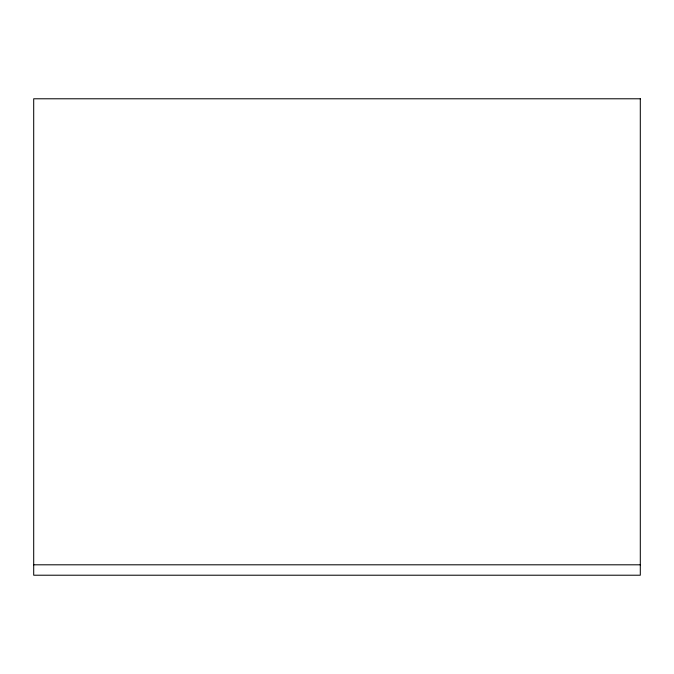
<?xml version="1.0" encoding="UTF-8"?>
<svg xmlns="http://www.w3.org/2000/svg" width="674" height="674" viewBox="0 0 674 674"><rect width="100%" height="100%" fill="white"/><g stroke="black" fill="none" stroke-linecap="round" stroke-linejoin="round"><path stroke-width="1.01" d="M33.7 564.804L640.3 564.804M640.3 98.783L33.7 98.783L33.7 575.217L640.3 575.217L640.3 98.783"/></g></svg>
